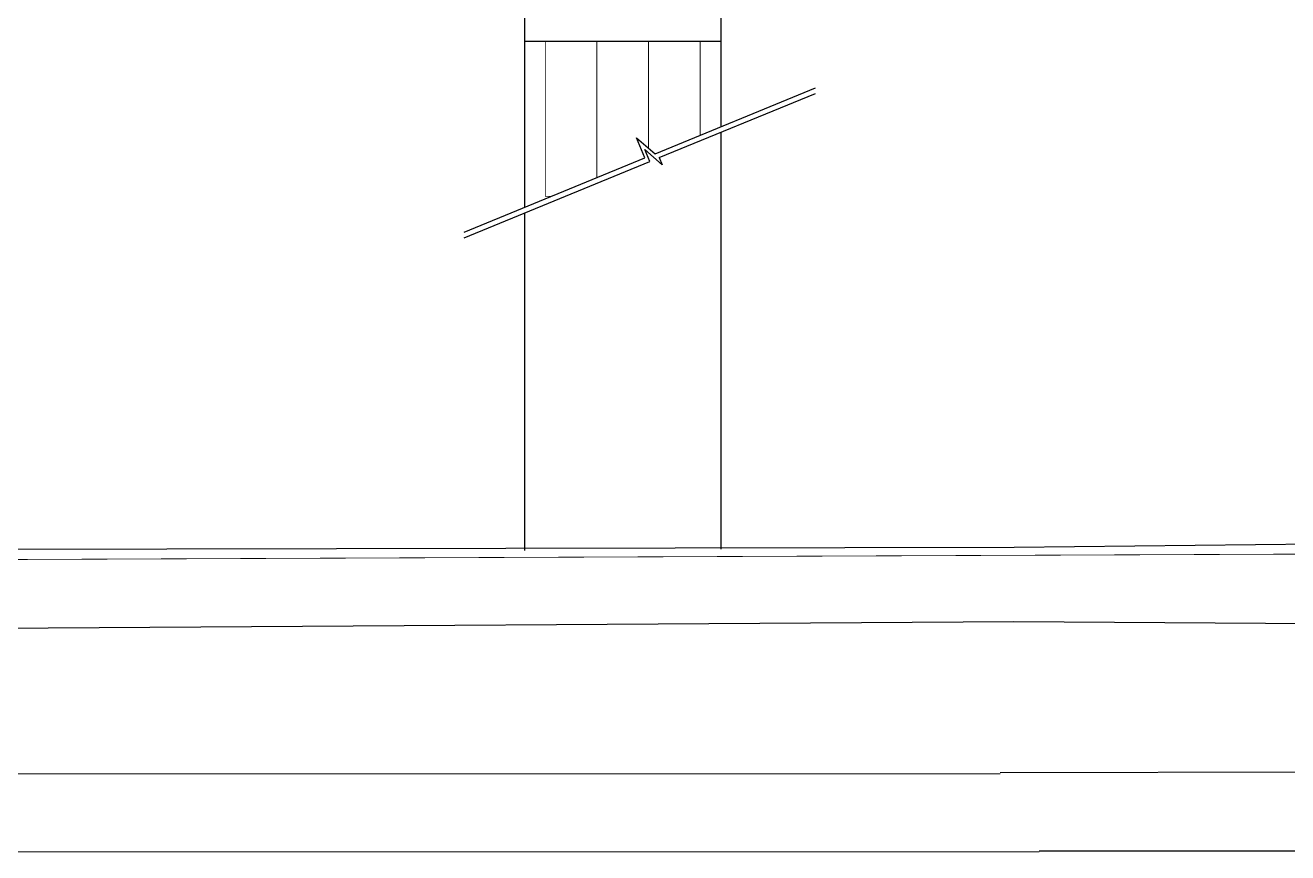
# Model space of a CAD drawing. Header units: metres. Extents: x -331 to 2982, y 362 to 2539.
# Drawn here: x 2819.36 to 2868.26, y 1256.45 to 1288.51 of the extents above; entities that cross this region are included whole.
import ezdxf

# ---------------------------------------------------------------- set-up
doc = ezdxf.new("R2010")
doc.units = ezdxf.units.M
doc.layers.get('0').update_dxf_attribs({"color": 251})
doc.layers.add('Pis', color=251, linetype='Continuous')

msp = doc.modelspace()

# ---------------------------------------------------------------- linework, layer by layer
at = {"lineweight": 0}
msp.add_lwpolyline([(2692.518, 1267.281), (2886.962, 1268.097, 0.414222), (2891.963, 1273.083, 0.000679), (2891.975, 1306.701), (2900.167, 1306.701), (2900.767, 1306.701), (2900.767, 1305.727, 0.742789), (2904.471, 1304.872), (2905.781, 1308.262), (2912.682, 1330.97), (2930.662, 1369.788), (2936.383, 1381.538), (2959.535, 1425.137), (2972.498, 1447.641), (2973.386, 1449.183), (2974.618, 1451.303, 0.577621), (2973.155, 1453.859), (2919.448, 1453.786), (2871.128, 1453.815), (2844.526, 1453.596), (2835.976, 1453.544), (2739.49, 1452.841)], format="xyb", dxfattribs=at)
at = {"layer": 'Pis'}
for p, q in [((2838.701, 1295.035), (2838.701, 1281.456)), ((2846.301, 1295.035), (2846.301, 1284.58)), ((2846.301, 1287.885), (2838.701, 1287.885)), ((2843.753, 1283.533), (2849.964, 1286.085)), ((2843.917, 1283.384), (2849.964, 1285.869)), ((2846.301, 1284.363), (2846.301, 1268.216)), ((2843.04, 1284.154), (2843.753, 1283.533)), ((2843.362, 1283.372), (2843.04, 1284.154)), ((2836.362, 1280.495), (2843.362, 1283.372)), ((2843.547, 1283.232), (2843.358, 1283.693)), ((2843.358, 1283.693), (2844.031, 1283.106)), ((2843.917, 1283.384), (2844.031, 1283.106)), ((2836.362, 1280.279), (2843.547, 1283.232)), ((2838.701, 1281.24), (2838.701, 1268.164)), ((2784.213, 1268.14), (2857.667, 1268.293)), ((2857.667, 1268.293), (2885.765, 1268.594)), ((2784.213, 1264.926), (2857.647, 1265.414)), ((2857.647, 1265.414), (2874.152, 1265.301)), ((2751.41, 1259.491), (2857.127, 1259.523)), ((2857.127, 1259.556), (2871.804, 1259.593)), ((2858.632, 1256.488), (2757.936, 1256.448)), ((2858.632, 1256.521), (2871.875, 1256.529))]:
    msp.add_line(p, q, dxfattribs=at)
at = {"layer": 'Pis', "const_width": 0.03}
msp.add_lwpolyline([(2692.518, 1267.281), (2886.962, 1268.097, 0.414222), (2891.963, 1273.083, 0.000679), (2891.975, 1306.701), (2900.167, 1306.701), (2900.767, 1306.701), (2900.767, 1305.727, 0.742789), (2904.471, 1304.872), (2905.781, 1308.262), (2912.682, 1330.97), (2930.662, 1369.788), (2936.383, 1381.538), (2959.535, 1425.137), (2972.498, 1447.641), (2973.386, 1449.183), (2974.618, 1451.303, 0.577621), (2973.155, 1453.859), (2919.448, 1453.786), (2871.128, 1453.815), (2844.526, 1453.596), (2835.976, 1453.544), (2739.49, 1452.841)], format="xyb", dxfattribs=at)
for points in [[(2839.745, 1281.885), (2839.501, 1281.885), (2839.501, 1287.885), (2841.501, 1287.885), (2841.501, 1282.607)], [(2845.501, 1284.251), (2845.501, 1287.885), (2843.501, 1287.885), (2843.501, 1283.752)]]:
    msp.add_lwpolyline(points, dxfattribs=at)

doc.saveas('drawing.dxf')
